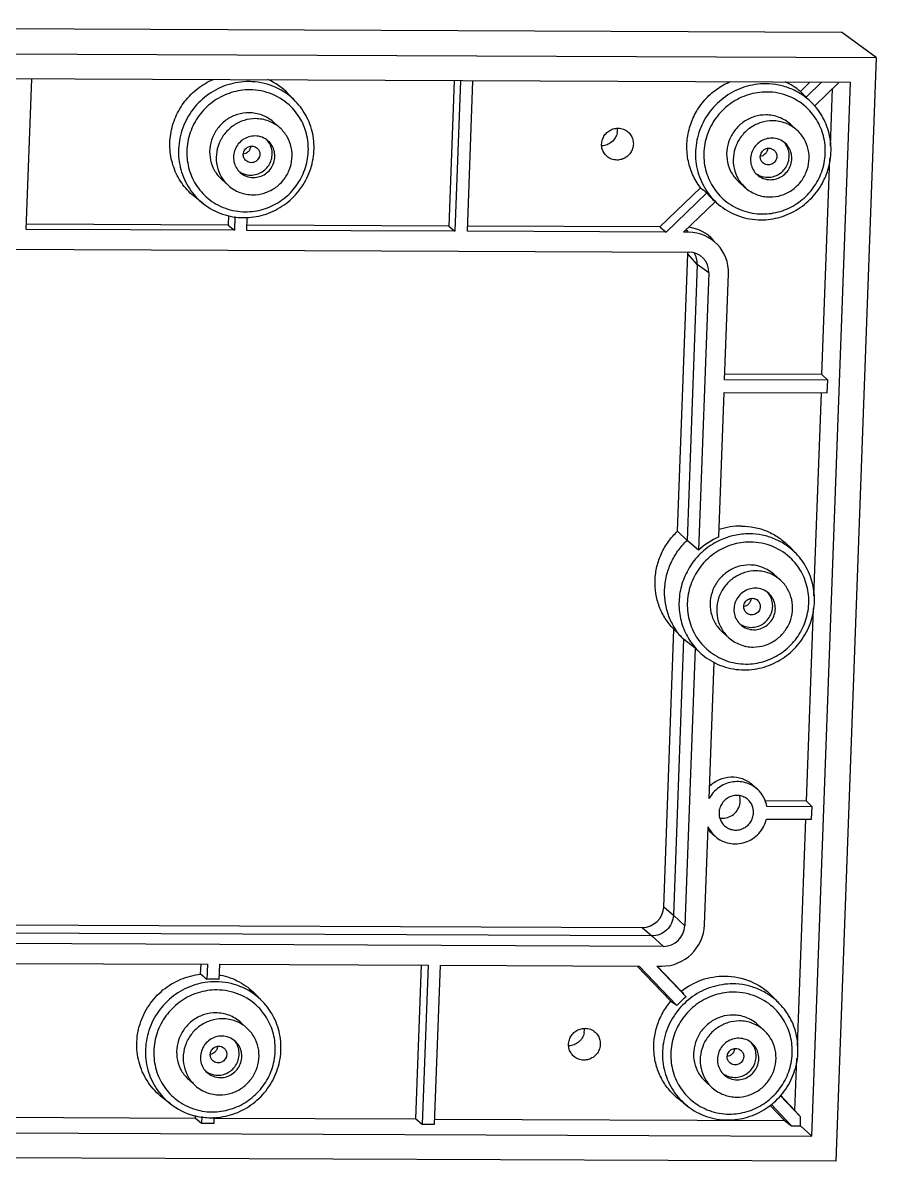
# Model space of a CAD drawing. Header units: inches. Extents: x -698 to -193, y 791 to 1298.
# Drawn here: x -551.4 to -490.6, y 876 to 957 of the extents above; entities that cross this region are included whole.
import ezdxf

# ---------------------------------------------------------------- set-up
doc = ezdxf.new("R2010")
doc.units = ezdxf.units.IN
doc.header["$LTSCALE"] = 0.605
doc.header["$MEASUREMENT"] = 0
doc.layers.get('0').update_dxf_attribs({"linetype": 'CONTINUOUS'})
doc.layers.add('02___PRT_ALL_AXES', color=7, linetype='CONTINUOUS')

msp = doc.modelspace()

# ---------------------------------------------------------------- linework, layer by layer
at = {"color": 7, "linetype": 'Continuous'}
for p, q in [((-649.409, 957.018), (-493.063, 956.359)), ((-490.598, 954.542), (-493.063, 956.359)), ((-647.356, 955.203), (-490.598, 954.542)), ((-490.598, 954.542), (-493.484, 875.983)), ((-492.43, 952.775), (-645.654, 953.422)), ((-551.119, 942.307), (-550.726, 953.021)), ((-520.655, 952.894), (-521.035, 942.55)), ((-520.199, 952.893), (-520.592, 942.179)), ((-519.709, 942.175), (-519.315, 952.889)), ((-495.317, 952.788), (-495.998, 952.13)), ((-494.498, 952.784), (-495.597, 951.724)), ((-495.185, 877.765), (-492.43, 952.775)), ((-494.978, 951.111), (-493.275, 952.754)), ((-493.862, 948.26), (-493.712, 952.332)), ((-531.938, 951.422), (-532.464, 951.965)), ((-494.46, 931.974), (-493.895, 947.366)), ((-503.106, 945.276), (-505.997, 942.487)), ((-502.663, 944.909), (-505.561, 942.115)), ((-538.489, 944.129), (-539.085, 944.594)), ((-504.311, 942.11), (-502.062, 944.279)), ((-536.715, 943.295), (-536.74, 942.617)), ((-536.74, 942.617), (-551.106, 942.677)), ((-536.74, 942.617), (-536.297, 942.245)), ((-536.261, 943.233), (-536.297, 942.245)), ((-535.414, 942.241), (-535.379, 943.178)), ((-521.035, 942.55), (-535.4, 942.611)), ((-521.035, 942.55), (-520.592, 942.179)), ((-505.997, 942.487), (-519.695, 942.545)), ((-505.997, 942.487), (-505.561, 942.115)), ((-536.297, 942.245), (-551.119, 942.307)), ((-520.592, 942.179), (-535.414, 942.241)), ((-505.561, 942.115), (-519.709, 942.175)), ((-503.954, 942.109), (-504.311, 942.11)), ((-503.954, 942.109), (-504.118, 942.287)), ((-636.588, 941.258), (-503.937, 940.699)), ((-504.746, 920.82), (-504.021, 940.562)), ((-503.341, 939.82), (-504.021, 940.562)), ((-503.341, 939.82), (-504.063, 920.175)), ((-502.52, 939.214), (-503.341, 939.82)), ((-502.52, 939.214), (-503.245, 919.472)), ((-501.395, 931.599), (-501.118, 939.139)), ((-494.46, 931.974), (-501.38, 932.003)), ((-494.46, 931.974), (-494.053, 931.568)), ((-494.053, 931.568), (-501.395, 931.599)), ((-494.085, 930.68), (-494.053, 931.568)), ((-501.806, 920.417), (-501.428, 930.711)), ((-501.428, 930.711), (-494.085, 930.68)), ((-495.038, 916.226), (-494.507, 930.682)), ((-504.063, 920.175), (-504.746, 920.82)), ((-503.245, 919.472), (-504.063, 920.175)), ((-496.306, 919.232), (-496.831, 919.775)), ((-495.575, 901.614), (-495.071, 915.331)), ((-505.727, 894.097), (-505.002, 913.839)), ((-504.321, 913.136), (-505.032, 913.869)), ((-504.321, 913.136), (-505.043, 893.492)), ((-503.501, 912.491), (-504.321, 913.136)), ((-503.501, 912.491), (-504.226, 892.749)), ((-503.056, 912.094), (-503.501, 912.491)), ((-502.489, 901.812), (-502.133, 911.508)), ((-495.575, 901.614), (-498.518, 901.627)), ((-495.168, 901.208), (-498.383, 901.222)), ((-495.575, 901.614), (-495.168, 901.208)), ((-495.201, 900.321), (-495.168, 901.208)), ((-498.416, 900.335), (-495.201, 900.321)), ((-496.215, 884.191), (-495.622, 900.323)), ((-502.82, 892.811), (-502.564, 899.78)), ((-505.727, 894.097), (-505.043, 893.492)), ((-639.821, 893.184), (-507.254, 892.625)), ((-505.043, 893.492), (-504.226, 892.749)), ((-506.569, 892.02), (-639.082, 892.579)), ((-507.254, 892.625), (-506.569, 892.02)), ((-505.753, 891.277), (-638.403, 891.836)), ((-506.569, 892.02), (-505.753, 891.277)), ((-553.038, 890.066), (-538.216, 890.004)), ((-538.698, 889.294), (-538.672, 890.005)), ((-538.216, 890.004), (-538.256, 888.929)), ((-537.372, 888.925), (-537.333, 890)), ((-537.333, 890), (-522.511, 889.937)), ((-523.369, 878.993), (-522.967, 889.939)), ((-522.511, 889.937), (-522.926, 878.621)), ((-522.043, 878.618), (-521.627, 889.934)), ((-521.627, 889.934), (-507.479, 889.874)), ((-507.63, 889.875), (-505.233, 887.365)), ((-507.479, 889.874), (-504.788, 887.056)), ((-504.141, 887.681), (-506.23, 889.869)), ((-506.23, 889.869), (-505.873, 889.867)), ((-504.484, 888.086), (-506.187, 889.868)), ((-534.291, 887.353), (-534.817, 887.895)), ((-497.482, 887.197), (-498.008, 887.74)), ((-496.383, 879.604), (-496.248, 883.297)), ((-540.843, 880.06), (-541.438, 880.524)), ((-504.034, 879.904), (-504.629, 880.369)), ((-495.979, 879.135), (-497.439, 880.664)), ((-496.383, 879.604), (-497.419, 880.688)), ((-498.177, 879.978), (-497.132, 878.883)), ((-498.09, 880.043), (-496.626, 878.51)), ((-496.383, 879.604), (-495.979, 879.135)), ((-553.44, 879.12), (-539.074, 879.059)), ((-539.074, 879.059), (-539.068, 879.225)), ((-539.074, 879.059), (-538.632, 878.688)), ((-538.614, 879.163), (-538.632, 878.688)), ((-538.632, 878.688), (-537.748, 878.684)), ((-537.748, 878.684), (-537.733, 879.108)), ((-537.728, 879.054), (-523.369, 878.993)), ((-523.369, 878.993), (-522.926, 878.621)), ((-522.926, 878.621), (-522.043, 878.618)), ((-522.029, 878.988), (-497.132, 878.883)), ((-497.132, 878.883), (-496.626, 878.51)), ((-496.626, 878.51), (-496.002, 878.508)), ((-496.002, 878.508), (-495.979, 879.135)), ((-495.185, 877.765), (-496.002, 878.508)), ((-648.409, 878.411), (-495.185, 877.765)), ((-493.484, 875.983), (-650.241, 876.644))]:
    msp.add_line(p, q, dxfattribs=at)
for centre, radius, start, end in [((-535.293, 948.07), 4.761, 86.99547, 89.75697), ((-535.808, 948.723), 4.658, 44.10147, 65.92745), ((-499.008, 948.554), 4.674, 49.91988, 65.64672), ((-498.422, 948.076), 4.586, 41.38546, 44.10254), ((-510.168, 949.429), 1.151, 348.0223, 3.84805), ((-535.135, 947.587), 1.412, 233.3844, 246.8959), ((-498.326, 947.432), 1.412, 233.3844, 246.8959), ((-499.032, 947.776), 4.627, 218.27955, 225.48256), ((-499.038, 947.77), 4.618, 225.48806, 229.09474), ((-500.216, 916.255), 4.943, 89.83139, 108.57192), ((-499.784, 915.772), 5.066, 113.52346, 133.08794), ((-499.503, 915.397), 1.412, 233.3844, 246.8959), ((-501.506, 901.669), 1.232, 357.95059, 15.80721), ((-501.541, 901.611), 1.213, 260.30249, 269.74779), ((-501.041, 901.01), 2.097, 222.82762, 228.04119), ((-538.203, 884.536), 4.782, 79.10823, 79.79143), ((-537.833, 884.104), 4.843, 89.76363, 95.00475), ((-537.833, 884.147), 4.8, 84.48842, 89.7608), ((-537.646, 884), 4.761, 86.99547, 89.75697), ((-500.937, 883.711), 5.101, 128.90145, 139.02225), ((-512.521, 885.359), 1.151, 348.0223, 3.84805), ((-537.488, 883.517), 1.412, 233.3844, 246.8959), ((-500.679, 883.362), 1.412, 233.3844, 246.8959), ((-537.995, 883.712), 4.631, 232.05707, 254.61878), ((-537.98, 883.758), 4.68, 254.58763, 256.69307), ((-537.961, 883.849), 4.773, 256.72351, 269.74795)]:
    msp.add_arc(centre, radius, start, end, dxfattribs=at)
for centre, major_axis, ratio, start_param, end_param in [((-515.352, 963.156), (37.918, -34.636), 0.105556, 1.121708, 1.133994), ((-515.352, 963.156), (37.918, -34.636), 0.105556, -1.147381, -1.135095), ((-504.403, 939.522), (2.007, 2.231), 0.967384, -0.093969, 0.601451), ((-504.064, 939.151), (2.007, 2.231), 0.967384, 5.424577, 6.995068), ((-505.493, 940.568), (1.003, 1.116), 0.967384, -0.858609, -0.765152), ((-503.992, 939.22), (1.003, 1.116), 0.967384, -0.858609, 0.711883), ((-507.2, 894.104), (1.002, 1.117), 0.967967, -2.430773, -0.860281), ((-505.765, 892.825), (2.003, 2.233), 0.967967, -2.430773, -0.860281), ((-505.699, 892.755), (1.002, 1.117), 0.967967, -2.430773, -0.860281), ((-555.496, 897.06), (39.768, -30.571), 0.087193, 1.190396, 1.202682), ((-517.866, 894.716), (38.381, -26.18), 0.02371, 1.239322, 1.251607), ((-513.353, 899.068), (29.41, -34.833), 0.007107, -1.256064, -1.243779)]:
    msp.add_ellipse(centre, major_axis=major_axis, ratio=ratio, start_param=start_param, end_param=end_param, dxfattribs=at)
for points, knots in [([(-539.084, 944.594), (-539.413, 944.85), (-540.005, 945.456), (-540.618, 946.569), (-540.919, 947.812), (-540.887, 949.1), (-540.526, 950.345), (-539.86, 951.465), (-538.936, 952.384), (-538.184, 952.824), (-537.789, 952.992)], [0, 0, 0, 0, 0.122641, 0.245689, 0.369575, 0.494515, 0.620425, 0.746983, 0.873691, 1, 1, 1, 1]), ([(-535.273, 952.831), (-535.775, 952.833), (-536.538, 952.715), (-537.478, 952.336), (-538.356, 951.815), (-539.291, 950.923), (-539.917, 949.793), (-540.196, 948.814), (-540.322, 947.813), (-540.186, 946.55), (-539.563, 945.172), (-538.878, 944.433), (-538.489, 944.129)], [0, 0, 0, 0, 0.124904, 0.187973, 0.25126, 0.377827, 0.5042, 0.567276, 0.630073, 0.754338, 0.877468, 1, 1, 1, 1]), ([(-535.198, 952.245), (-535.643, 952.247), (-536.543, 952.11), (-537.768, 951.51), (-538.768, 950.572), (-539.447, 949.383), (-539.742, 948.054), (-539.643, 946.928), (-539.361, 946.087), (-538.955, 945.306), (-538.513, 944.801), (-538.177, 944.522)], [0, 0, 0, 0, 0.124912, 0.250902, 0.377479, 0.503891, 0.629466, 0.753829, 0.81575, 0.877429, 1, 1, 1, 1]), ([(-532.252, 951.027), (-532.633, 951.409), (-533.56, 952.029), (-534.654, 952.243), (-535.198, 952.245)], [0, 0, 0, 0, 0.498041, 1, 1, 1, 1]), ([(-531.938, 951.422), (-532.339, 951.836), (-533.31, 952.52), (-534.464, 952.794), (-535.044, 952.825)], [0, 0, 0, 0, 0.498209, 1, 1, 1, 1]), ([(-503.106, 945.276), (-503.331, 945.569), (-503.713, 946.214), (-504.044, 947.291), (-504.119, 948.422), (-503.933, 949.548), (-503.497, 950.61), (-502.835, 951.551), (-501.981, 952.322), (-501.311, 952.698), (-500.961, 952.845)], [0, 0, 0, 0, 0.122656, 0.246025, 0.370271, 0.495448, 0.621363, 0.747703, 0.87406, 1, 1, 1, 1]), ([(-498.464, 952.676), (-498.966, 952.678), (-499.729, 952.56), (-500.669, 952.181), (-501.547, 951.66), (-502.482, 950.768), (-503.108, 949.638), (-503.387, 948.659), (-503.513, 947.658), (-503.377, 946.395), (-502.754, 945.017), (-502.069, 944.277), (-501.68, 943.974)], [0, 0, 0, 0, 0.124904, 0.187973, 0.25126, 0.377827, 0.5042, 0.567276, 0.630073, 0.754338, 0.877468, 1, 1, 1, 1]), ([(-495.129, 951.267), (-495.344, 951.488), (-495.818, 951.889), (-496.637, 952.335), (-497.53, 952.611), (-498.153, 952.674), (-498.464, 952.676)], [0, 0, 0, 0, 0.248864, 0.498084, 0.748445, 1, 1, 1, 1]), ([(-535.629, 943.146), (-535.153, 943.144), (-534.192, 943.284), (-532.873, 943.899), (-531.775, 944.866), (-530.994, 946.102), (-530.597, 947.501), (-530.62, 948.946), (-531.061, 950.308), (-531.613, 951.087), (-531.938, 951.422)], [0, 0, 0, 0, 0.124823, 0.250696, 0.377184, 0.503605, 0.62932, 0.753917, 0.877358, 1, 1, 1, 1]), ([(-498.388, 952.09), (-498.834, 952.092), (-499.734, 951.955), (-500.959, 951.355), (-501.959, 950.417), (-502.638, 949.228), (-502.933, 947.899), (-502.834, 946.773), (-502.552, 945.932), (-502.146, 945.151), (-501.704, 944.646), (-501.368, 944.367)], [0, 0, 0, 0, 0.124912, 0.250902, 0.377479, 0.503891, 0.629466, 0.753829, 0.81575, 0.877429, 1, 1, 1, 1]), ([(-495.443, 950.872), (-495.824, 951.253), (-496.751, 951.874), (-497.845, 952.088), (-498.388, 952.09)], [0, 0, 0, 0, 0.498041, 1, 1, 1, 1]), ([(-535.516, 943.563), (-535.088, 943.562), (-534.221, 943.689), (-533.032, 944.246), (-532.045, 945.123), (-531.348, 946.242), (-531, 947.507), (-531.034, 948.81), (-531.446, 950.034), (-531.954, 950.729), (-532.252, 951.027)], [0, 0, 0, 0, 0.124843, 0.250739, 0.377247, 0.503675, 0.629379, 0.753951, 0.877366, 1, 1, 1, 1]), ([(-498.82, 942.991), (-498.353, 942.989), (-497.411, 943.123), (-496.113, 943.715), (-495.024, 944.648), (-494.235, 945.845), (-493.811, 947.207), (-493.789, 948.624), (-494.171, 949.977), (-494.679, 950.764), (-494.982, 951.107)], [0, 0, 0, 0, 0.124761, 0.250559, 0.376982, 0.503379, 0.629127, 0.753802, 0.877327, 1, 1, 1, 1]), ([(-498.707, 943.408), (-498.279, 943.406), (-497.412, 943.533), (-496.223, 944.091), (-495.236, 944.968), (-494.539, 946.087), (-494.191, 947.352), (-494.225, 948.655), (-494.637, 949.879), (-495.145, 950.574), (-495.443, 950.872)], [0, 0, 0, 0, 0.124843, 0.250739, 0.377247, 0.503675, 0.629379, 0.753951, 0.877366, 1, 1, 1, 1]), ([(-534.834, 948.962), (-534.983, 948.962), (-535.285, 948.917), (-535.697, 948.719), (-536.036, 948.408), (-536.27, 948.013), (-536.378, 947.569), (-536.35, 947.117), (-536.188, 946.697), (-535.999, 946.465), (-535.89, 946.367)], [0, 0, 0, 0, 0.124877, 0.250912, 0.377467, 0.503918, 0.629574, 0.754051, 0.877379, 1, 1, 1, 1]), ([(-533.886, 948.599), (-534.013, 948.714), (-534.314, 948.898), (-534.661, 948.961), (-534.834, 948.962)], [0, 0, 0, 0, 0.498075, 1, 1, 1, 1]), ([(-509.789, 947.525), (-509.872, 947.6), (-510.017, 947.778), (-510.141, 948.1), (-510.163, 948.446), (-510.08, 948.787), (-509.9, 949.089), (-509.641, 949.328), (-509.325, 949.48), (-509.093, 949.514), (-508.979, 949.514)], [0, 0, 0, 0, 0.122621, 0.245949, 0.370426, 0.496082, 0.622533, 0.749088, 0.875123, 1, 1, 1, 1]), ([(-509.042, 949.19), (-509.068, 949.065), (-509.165, 948.82), (-509.418, 948.521), (-509.753, 948.319), (-510.009, 948.264), (-510.136, 948.259)], [0, 0, 0, 0, 0.250101, 0.501235, 0.751611, 1, 1, 1, 1]), ([(-508.252, 949.236), (-508.168, 949.161), (-508.024, 948.983), (-507.899, 948.661), (-507.878, 948.314), (-507.961, 947.974), (-508.14, 947.671), (-508.4, 947.433), (-508.716, 947.281), (-508.948, 947.246), (-509.062, 947.247)], [0, 0, 0, 0, 0.122621, 0.245949, 0.370426, 0.496082, 0.622533, 0.749088, 0.875123, 1, 1, 1, 1]), ([(-508.979, 949.514), (-508.846, 949.513), (-508.581, 949.465), (-508.35, 949.324), (-508.252, 949.236)], [0, 0, 0, 0, 0.501925, 1, 1, 1, 1]), ([(-535.664, 947.654), (-535.66, 947.766), (-535.586, 947.992), (-535.316, 948.219), (-534.969, 948.271), (-534.755, 948.171), (-534.674, 948.098)], [0, 0, 0, 0, 0.251804, 0.504741, 0.754384, 1, 1, 1, 1]), ([(-535.143, 948.239), (-535.146, 948.162), (-535.183, 948.006), (-535.275, 947.876), (-535.331, 947.822)], [0, 0, 0, 0, 0.498175, 1, 1, 1, 1]), ([(-535.13, 946.173), (-534.987, 946.172), (-534.699, 946.214), (-534.302, 946.395), (-533.969, 946.681), (-533.729, 947.047), (-533.6, 947.464), (-533.595, 947.898), (-533.713, 948.311), (-533.869, 948.551), (-533.962, 948.656)], [0, 0, 0, 0, 0.124672, 0.250607, 0.376985, 0.503397, 0.629145, 0.753806, 0.877322, 1, 1, 1, 1]), ([(-534.942, 946.005), (-534.793, 946.004), (-534.491, 946.049), (-534.079, 946.247), (-533.74, 946.558), (-533.506, 946.953), (-533.398, 947.397), (-533.426, 947.849), (-533.588, 948.269), (-533.777, 948.501), (-533.886, 948.599)], [0, 0, 0, 0, 0.124877, 0.250912, 0.377467, 0.503918, 0.629574, 0.754051, 0.877379, 1, 1, 1, 1]), ([(-498.025, 948.806), (-498.174, 948.807), (-498.476, 948.762), (-498.888, 948.563), (-499.227, 948.253), (-499.461, 947.858), (-499.569, 947.414), (-499.541, 946.962), (-499.379, 946.542), (-499.19, 946.31), (-499.081, 946.212)], [0, 0, 0, 0, 0.124877, 0.250912, 0.377467, 0.503918, 0.629574, 0.754051, 0.877379, 1, 1, 1, 1]), ([(-498.321, 946.018), (-498.178, 946.017), (-497.89, 946.059), (-497.493, 946.24), (-497.16, 946.526), (-496.92, 946.892), (-496.791, 947.309), (-496.785, 947.742), (-496.904, 948.156), (-497.06, 948.396), (-497.153, 948.501)], [0, 0, 0, 0, 0.124672, 0.250607, 0.376985, 0.503397, 0.629145, 0.753806, 0.877322, 1, 1, 1, 1]), ([(-498.133, 945.849), (-497.984, 945.849), (-497.682, 945.894), (-497.27, 946.092), (-496.931, 946.403), (-496.697, 946.798), (-496.589, 947.242), (-496.617, 947.694), (-496.779, 948.113), (-496.968, 948.346), (-497.077, 948.444)], [0, 0, 0, 0, 0.124877, 0.250912, 0.377467, 0.503918, 0.629574, 0.754051, 0.877379, 1, 1, 1, 1]), ([(-497.077, 948.444), (-497.204, 948.558), (-497.505, 948.742), (-497.852, 948.806), (-498.025, 948.806)], [0, 0, 0, 0, 0.498075, 1, 1, 1, 1]), ([(-535.477, 947.206), (-535.538, 947.261), (-535.638, 947.401), (-535.668, 947.571), (-535.664, 947.654)], [0, 0, 0, 0, 0.49729, 1, 1, 1, 1]), ([(-535.331, 947.822), (-535.376, 947.778), (-535.479, 947.705), (-535.599, 947.667), (-535.66, 947.657)], [0, 0, 0, 0, 0.501733, 1, 1, 1, 1]), ([(-534.487, 947.649), (-534.491, 947.537), (-534.566, 947.311), (-534.836, 947.084), (-535.182, 947.033), (-535.396, 947.133), (-535.477, 947.206)], [0, 0, 0, 0, 0.251804, 0.504741, 0.754384, 1, 1, 1, 1]), ([(-534.674, 948.098), (-534.613, 948.042), (-534.513, 947.902), (-534.484, 947.733), (-534.487, 947.649)], [0, 0, 0, 0, 0.49729, 1, 1, 1, 1]), ([(-509.062, 947.247), (-509.194, 947.247), (-509.46, 947.296), (-509.691, 947.437), (-509.789, 947.525)], [0, 0, 0, 0, 0.501925, 1, 1, 1, 1]), ([(-498.668, 947.05), (-498.729, 947.106), (-498.829, 947.246), (-498.858, 947.415), (-498.855, 947.499)], [0, 0, 0, 0, 0.49729, 1, 1, 1, 1]), ([(-498.855, 947.499), (-498.851, 947.611), (-498.776, 947.837), (-498.506, 948.064), (-498.16, 948.115), (-497.946, 948.015), (-497.865, 947.942)], [0, 0, 0, 0, 0.251804, 0.504741, 0.754384, 1, 1, 1, 1]), ([(-498.522, 947.666), (-498.567, 947.623), (-498.67, 947.55), (-498.79, 947.512), (-498.851, 947.502)], [0, 0, 0, 0, 0.501733, 1, 1, 1, 1]), ([(-497.678, 947.494), (-497.682, 947.382), (-497.757, 947.156), (-498.027, 946.929), (-498.373, 946.877), (-498.587, 946.977), (-498.668, 947.05)], [0, 0, 0, 0, 0.251804, 0.504741, 0.754384, 1, 1, 1, 1]), ([(-498.334, 948.084), (-498.337, 948.006), (-498.374, 947.851), (-498.466, 947.72), (-498.522, 947.666)], [0, 0, 0, 0, 0.498175, 1, 1, 1, 1]), ([(-497.865, 947.942), (-497.804, 947.887), (-497.704, 947.747), (-497.674, 947.577), (-497.678, 947.494)], [0, 0, 0, 0, 0.49729, 1, 1, 1, 1]), ([(-535.89, 946.367), (-535.763, 946.252), (-535.462, 946.069), (-535.115, 946.005), (-534.942, 946.005)], [0, 0, 0, 0, 0.498075, 1, 1, 1, 1]), ([(-499.081, 946.212), (-498.954, 946.097), (-498.653, 945.913), (-498.306, 945.85), (-498.133, 945.849)], [0, 0, 0, 0, 0.498075, 1, 1, 1, 1]), ([(-538.489, 944.129), (-538.088, 943.816), (-537.171, 943.319), (-536.142, 943.148), (-535.629, 943.146)], [0, 0, 0, 0, 0.498084, 1, 1, 1, 1]), ([(-538.177, 944.522), (-537.81, 944.218), (-536.961, 943.732), (-535.997, 943.565), (-535.516, 943.563)], [0, 0, 0, 0, 0.49806, 1, 1, 1, 1]), ([(-501.368, 944.367), (-501.001, 944.063), (-500.152, 943.577), (-499.188, 943.41), (-498.707, 943.408)], [0, 0, 0, 0, 0.49806, 1, 1, 1, 1]), ([(-501.68, 943.974), (-501.279, 943.661), (-500.361, 943.164), (-499.333, 942.993), (-498.82, 942.991)], [0, 0, 0, 0, 0.498084, 1, 1, 1, 1]), ([(-503.341, 939.82), (-503.336, 939.964), (-503.367, 940.253), (-503.483, 940.521), (-503.559, 940.642)], [0, 0, 0, 0, 0.502113, 1, 1, 1, 1]), ([(-505.032, 913.87), (-505.252, 914.097), (-505.648, 914.6), (-506.075, 915.459), (-506.322, 916.392), (-506.377, 917.361), (-506.241, 918.328), (-505.917, 919.254), (-505.42, 920.103), (-504.984, 920.597), (-504.746, 920.82)], [0, 0, 0, 0, 0.122855, 0.246142, 0.37006, 0.49478, 0.6203, 0.74649, 0.873176, 1, 1, 1, 1]), ([(-499.64, 920.641), (-499.995, 920.642), (-500.709, 920.566), (-501.389, 920.337), (-501.714, 920.187)], [0, 0, 0, 0, 0.498194, 1, 1, 1, 1]), ([(-500.201, 921.198), (-499.887, 921.197), (-499.258, 921.133), (-498.354, 920.854), (-497.528, 920.403), (-497.048, 919.998), (-496.831, 919.774)], [0, 0, 0, 0, 0.251555, 0.501917, 0.751136, 1, 1, 1, 1]), ([(-496.306, 919.232), (-496.52, 919.453), (-496.995, 919.854), (-497.813, 920.3), (-498.707, 920.576), (-499.329, 920.64), (-499.64, 920.641)], [0, 0, 0, 0, 0.248864, 0.498084, 0.748445, 1, 1, 1, 1]), ([(-504.331, 913.146), (-504.554, 913.376), (-504.954, 913.884), (-505.386, 914.752), (-505.637, 915.694), (-505.696, 916.673), (-505.561, 917.65), (-505.238, 918.587), (-504.74, 919.447), (-504.303, 919.948), (-504.063, 920.175)], [0, 0, 0, 0, 0.122853, 0.246146, 0.370064, 0.494782, 0.620297, 0.746482, 0.873167, 1, 1, 1, 1]), ([(-501.714, 920.187), (-502.094, 920.012), (-502.814, 919.563), (-503.693, 918.645), (-504.318, 917.541), (-504.65, 916.322), (-504.664, 915.067), (-504.359, 913.859), (-503.755, 912.779), (-503.177, 912.189), (-502.857, 911.939)], [0, 0, 0, 0, 0.126393, 0.253126, 0.379662, 0.505532, 0.63043, 0.754297, 0.877342, 1, 1, 1, 1]), ([(-499.565, 920.055), (-500.01, 920.057), (-500.911, 919.92), (-502.136, 919.32), (-503.135, 918.382), (-503.814, 917.193), (-504.11, 915.864), (-504.01, 914.738), (-503.729, 913.897), (-503.323, 913.116), (-502.881, 912.611), (-502.545, 912.332)], [0, 0, 0, 0, 0.124912, 0.250902, 0.377479, 0.503891, 0.629466, 0.753829, 0.81575, 0.877429, 1, 1, 1, 1]), ([(-496.619, 918.837), (-497.001, 919.219), (-497.928, 919.839), (-499.021, 920.053), (-499.565, 920.055)], [0, 0, 0, 0, 0.498041, 1, 1, 1, 1]), ([(-499.996, 910.956), (-499.521, 910.954), (-498.56, 911.094), (-497.24, 911.709), (-496.142, 912.675), (-495.362, 913.911), (-494.965, 915.311), (-494.987, 916.756), (-495.429, 918.118), (-495.981, 918.897), (-496.306, 919.232)], [0, 0, 0, 0, 0.124823, 0.250696, 0.377184, 0.503605, 0.62932, 0.753917, 0.877358, 1, 1, 1, 1]), ([(-499.884, 911.373), (-499.455, 911.372), (-498.588, 911.498), (-497.399, 912.056), (-496.413, 912.933), (-495.716, 914.052), (-495.368, 915.317), (-495.401, 916.62), (-495.814, 917.844), (-496.322, 918.539), (-496.619, 918.837)], [0, 0, 0, 0, 0.124843, 0.250739, 0.377247, 0.503675, 0.629379, 0.753951, 0.877366, 1, 1, 1, 1]), ([(-499.201, 916.772), (-499.35, 916.772), (-499.652, 916.727), (-500.065, 916.529), (-500.403, 916.218), (-500.637, 915.823), (-500.746, 915.379), (-500.718, 914.927), (-500.556, 914.507), (-500.367, 914.275), (-500.258, 914.177)], [0, 0, 0, 0, 0.124877, 0.250912, 0.377467, 0.503918, 0.629574, 0.754051, 0.877379, 1, 1, 1, 1]), ([(-498.253, 916.409), (-498.381, 916.524), (-498.682, 916.708), (-499.029, 916.771), (-499.201, 916.772)], [0, 0, 0, 0, 0.498075, 1, 1, 1, 1]), ([(-500.032, 915.464), (-500.028, 915.576), (-499.953, 915.802), (-499.683, 916.029), (-499.336, 916.08), (-499.123, 915.981), (-499.042, 915.907)], [0, 0, 0, 0, 0.251804, 0.504741, 0.754384, 1, 1, 1, 1]), ([(-499.511, 916.049), (-499.514, 915.972), (-499.55, 915.816), (-499.642, 915.686), (-499.699, 915.631)], [0, 0, 0, 0, 0.498175, 1, 1, 1, 1]), ([(-499.497, 913.983), (-499.355, 913.982), (-499.067, 914.024), (-498.669, 914.205), (-498.337, 914.491), (-498.096, 914.857), (-497.968, 915.274), (-497.962, 915.708), (-498.08, 916.121), (-498.237, 916.361), (-498.33, 916.466)], [0, 0, 0, 0, 0.124672, 0.250607, 0.376985, 0.503397, 0.629145, 0.753806, 0.877322, 1, 1, 1, 1]), ([(-499.31, 913.814), (-499.161, 913.814), (-498.859, 913.859), (-498.446, 914.057), (-498.108, 914.368), (-497.874, 914.763), (-497.765, 915.207), (-497.793, 915.659), (-497.955, 916.079), (-498.144, 916.311), (-498.253, 916.409)], [0, 0, 0, 0, 0.124877, 0.250912, 0.377467, 0.503918, 0.629574, 0.754051, 0.877379, 1, 1, 1, 1]), ([(-499.042, 915.907), (-498.98, 915.852), (-498.881, 915.712), (-498.851, 915.542), (-498.854, 915.459)], [0, 0, 0, 0, 0.49729, 1, 1, 1, 1]), ([(-499.844, 915.016), (-499.906, 915.071), (-500.006, 915.211), (-500.035, 915.381), (-500.032, 915.464)], [0, 0, 0, 0, 0.49729, 1, 1, 1, 1]), ([(-499.699, 915.631), (-499.743, 915.588), (-499.846, 915.515), (-499.966, 915.477), (-500.027, 915.467)], [0, 0, 0, 0, 0.501733, 1, 1, 1, 1]), ([(-498.854, 915.459), (-498.858, 915.347), (-498.933, 915.121), (-499.203, 914.894), (-499.55, 914.843), (-499.763, 914.943), (-499.844, 915.016)], [0, 0, 0, 0, 0.251804, 0.504741, 0.754384, 1, 1, 1, 1]), ([(-500.258, 914.177), (-500.13, 914.062), (-499.829, 913.878), (-499.482, 913.815), (-499.31, 913.814)], [0, 0, 0, 0, 0.498075, 1, 1, 1, 1]), ([(-502.857, 911.939), (-502.456, 911.626), (-501.538, 911.129), (-500.509, 910.958), (-499.996, 910.956)], [0, 0, 0, 0, 0.498084, 1, 1, 1, 1]), ([(-502.545, 912.332), (-502.178, 912.028), (-501.328, 911.542), (-500.364, 911.375), (-499.884, 911.373)], [0, 0, 0, 0, 0.49806, 1, 1, 1, 1]), ([(-499.059, 902.461), (-499.181, 902.57), (-499.451, 902.762), (-499.913, 902.947), (-500.407, 903.023), (-501.075, 902.973), (-501.869, 902.628), (-502.327, 902.106), (-502.489, 901.812)], [0, 0, 0, 0, 0.123116, 0.246636, 0.37088, 0.496032, 0.747253, 1, 1, 1, 1]), ([(-502.465, 902.677), (-502.266, 902.875), (-501.791, 903.199), (-500.96, 903.393), (-500.123, 903.269), (-499.638, 902.98), (-499.435, 902.798)], [0, 0, 0, 0, 0.253783, 0.505243, 0.753669, 1, 1, 1, 1]), ([(-499.728, 901.717), (-499.813, 901.794), (-500.008, 901.923), (-500.345, 902.024), (-500.699, 902.024), (-501.041, 901.925), (-501.344, 901.734), (-501.585, 901.467), (-501.743, 901.145), (-501.786, 900.91), (-501.79, 900.793)], [0, 0, 0, 0, 0.122583, 0.245794, 0.370061, 0.495464, 0.621732, 0.74829, 0.874627, 1, 1, 1, 1]), ([(-498.383, 901.222), (-498.423, 901.458), (-498.58, 901.919), (-498.882, 902.302), (-499.059, 902.461)], [0, 0, 0, 0, 0.501698, 1, 1, 1, 1]), ([(-501.547, 900.398), (-501.386, 900.397), (-501.06, 900.461), (-500.644, 900.733), (-500.357, 901.139), (-500.28, 901.464), (-500.275, 901.625)], [0, 0, 0, 0, 0.248373, 0.499224, 0.750526, 1, 1, 1, 1]), ([(-499.336, 900.782), (-499.33, 900.956), (-499.392, 901.31), (-499.6, 901.602), (-499.728, 901.717)], [0, 0, 0, 0, 0.502725, 1, 1, 1, 1]), ([(-502.068, 899.114), (-501.928, 898.988), (-501.611, 898.773), (-501.067, 898.587), (-500.49, 898.549), (-499.918, 898.662), (-499.39, 898.918), (-498.941, 899.299), (-498.601, 899.779), (-498.461, 900.147), (-498.416, 900.335)], [0, 0, 0, 0, 0.122573, 0.245702, 0.369744, 0.494834, 0.620841, 0.74736, 0.873964, 1, 1, 1, 1]), ([(-501.79, 900.793), (-501.797, 900.619), (-501.735, 900.266), (-501.527, 899.973), (-501.399, 899.858)], [0, 0, 0, 0, 0.502725, 1, 1, 1, 1]), ([(-501.399, 899.858), (-501.314, 899.781), (-501.118, 899.652), (-500.782, 899.552), (-500.428, 899.551), (-500.086, 899.65), (-499.782, 899.841), (-499.542, 900.108), (-499.383, 900.43), (-499.341, 900.665), (-499.336, 900.782)], [0, 0, 0, 0, 0.122583, 0.245794, 0.370061, 0.495464, 0.621732, 0.74829, 0.874627, 1, 1, 1, 1]), ([(-505.043, 893.492), (-505.05, 893.298), (-505.142, 892.909), (-505.486, 892.422), (-505.985, 892.096), (-506.376, 892.019), (-506.569, 892.02)], [0, 0, 0, 0, 0.249504, 0.500776, 0.751597, 1, 1, 1, 1]), ([(-541.437, 880.524), (-541.814, 880.818), (-542.481, 881.528), (-543.11, 882.848), (-543.282, 884.063), (-543.201, 885.035), (-542.978, 885.994), (-542.435, 887.119), (-541.593, 888.043), (-540.785, 888.614), (-539.909, 889.059), (-539.184, 889.245), (-538.698, 889.294)], [0, 0, 0, 0, 0.122515, 0.245577, 0.369699, 0.432391, 0.495363, 0.621605, 0.748185, 0.811538, 0.874721, 1, 1, 1, 1]), ([(-537.299, 889.232), (-536.831, 889.142), (-535.919, 888.82), (-535.147, 888.235), (-534.817, 887.895)], [0, 0, 0, 0, 0.501229, 1, 1, 1, 1]), ([(-504.484, 888.086), (-504.045, 888.431), (-503.051, 888.978), (-501.931, 889.166), (-501.378, 889.163)], [0, 0, 0, 0, 0.502325, 1, 1, 1, 1]), ([(-501.378, 889.163), (-500.754, 889.161), (-499.498, 888.91), (-498.44, 888.185), (-498.009, 887.741)], [0, 0, 0, 0, 0.501953, 1, 1, 1, 1]), ([(-537.626, 888.761), (-538.128, 888.764), (-538.891, 888.646), (-539.831, 888.266), (-540.709, 887.746), (-541.644, 886.853), (-542.27, 885.724), (-542.549, 884.745), (-542.675, 883.743), (-542.539, 882.48), (-541.916, 881.103), (-541.231, 880.363), (-540.843, 880.06)], [0, 0, 0, 0, 0.124904, 0.187973, 0.25126, 0.377827, 0.5042, 0.567276, 0.630073, 0.754338, 0.877468, 1, 1, 1, 1]), ([(-537.551, 888.176), (-537.996, 888.178), (-538.896, 888.041), (-540.122, 887.44), (-541.121, 886.502), (-541.8, 885.313), (-542.095, 883.984), (-541.996, 882.858), (-541.714, 882.017), (-541.308, 881.237), (-540.867, 880.731), (-540.53, 880.453)], [0, 0, 0, 0, 0.124912, 0.250902, 0.377479, 0.503891, 0.629466, 0.753829, 0.81575, 0.877429, 1, 1, 1, 1]), ([(-534.605, 886.957), (-534.986, 887.339), (-535.913, 887.959), (-537.007, 888.173), (-537.551, 888.176)], [0, 0, 0, 0, 0.498041, 1, 1, 1, 1]), ([(-534.291, 887.353), (-534.692, 887.766), (-535.663, 888.45), (-536.817, 888.725), (-537.397, 888.755)], [0, 0, 0, 0, 0.498209, 1, 1, 1, 1]), ([(-500.817, 888.606), (-501.319, 888.608), (-502.082, 888.49), (-503.022, 888.111), (-503.9, 887.59), (-504.835, 886.698), (-505.461, 885.568), (-505.74, 884.589), (-505.866, 883.588), (-505.73, 882.325), (-505.107, 880.948), (-504.422, 880.208), (-504.034, 879.905)], [0, 0, 0, 0, 0.124904, 0.187973, 0.25126, 0.377827, 0.5042, 0.567276, 0.630073, 0.754338, 0.877468, 1, 1, 1, 1]), ([(-497.482, 887.197), (-497.697, 887.419), (-498.172, 887.819), (-498.99, 888.265), (-499.883, 888.541), (-500.506, 888.605), (-500.817, 888.606)], [0, 0, 0, 0, 0.248864, 0.498084, 0.748445, 1, 1, 1, 1]), ([(-537.982, 879.077), (-537.506, 879.075), (-536.545, 879.214), (-535.226, 879.829), (-534.128, 880.796), (-533.347, 882.032), (-532.95, 883.432), (-532.973, 884.876), (-533.414, 886.239), (-533.966, 887.017), (-534.291, 887.353)], [0, 0, 0, 0, 0.124823, 0.250696, 0.377184, 0.503605, 0.62932, 0.753917, 0.877358, 1, 1, 1, 1]), ([(-504.629, 880.369), (-504.882, 880.567), (-505.349, 881.016), (-505.896, 881.821), (-506.268, 882.724), (-506.45, 883.689), (-506.435, 884.676), (-506.224, 885.647), (-505.826, 886.562), (-505.447, 887.111), (-505.233, 887.365)], [0, 0, 0, 0, 0.123069, 0.246357, 0.370156, 0.494688, 0.620036, 0.74614, 0.872923, 1, 1, 1, 1]), ([(-500.742, 888.02), (-501.187, 888.022), (-502.087, 887.885), (-503.313, 887.285), (-504.312, 886.347), (-504.991, 885.158), (-505.286, 883.829), (-505.187, 882.703), (-504.905, 881.862), (-504.499, 881.081), (-504.058, 880.576), (-503.721, 880.297)], [0, 0, 0, 0, 0.124912, 0.250902, 0.377479, 0.503891, 0.629466, 0.753829, 0.81575, 0.877429, 1, 1, 1, 1]), ([(-497.796, 886.802), (-498.177, 887.184), (-499.104, 887.804), (-500.198, 888.018), (-500.742, 888.02)], [0, 0, 0, 0, 0.498041, 1, 1, 1, 1]), ([(-537.87, 879.494), (-537.441, 879.492), (-536.574, 879.619), (-535.385, 880.177), (-534.399, 881.053), (-533.701, 882.172), (-533.353, 883.438), (-533.387, 884.74), (-533.799, 885.964), (-534.307, 886.659), (-534.605, 886.957)], [0, 0, 0, 0, 0.124843, 0.250739, 0.377247, 0.503675, 0.629379, 0.753951, 0.877366, 1, 1, 1, 1]), ([(-501.173, 878.921), (-500.697, 878.919), (-499.736, 879.059), (-498.417, 879.674), (-497.319, 880.641), (-496.538, 881.877), (-496.141, 883.276), (-496.164, 884.721), (-496.605, 886.084), (-497.157, 886.862), (-497.482, 887.197)], [0, 0, 0, 0, 0.124823, 0.250696, 0.377184, 0.503605, 0.62932, 0.753917, 0.877358, 1, 1, 1, 1]), ([(-501.061, 879.339), (-500.632, 879.337), (-499.765, 879.464), (-498.576, 880.022), (-497.589, 880.898), (-496.892, 882.017), (-496.544, 883.283), (-496.578, 884.585), (-496.99, 885.809), (-497.498, 886.504), (-497.796, 886.802)], [0, 0, 0, 0, 0.124843, 0.250739, 0.377247, 0.503675, 0.629379, 0.753951, 0.877366, 1, 1, 1, 1]), ([(-512.142, 883.455), (-512.225, 883.53), (-512.37, 883.708), (-512.494, 884.03), (-512.516, 884.377), (-512.433, 884.717), (-512.253, 885.02), (-511.994, 885.258), (-511.678, 885.41), (-511.446, 885.445), (-511.332, 885.444)], [0, 0, 0, 0, 0.122621, 0.245949, 0.370426, 0.496082, 0.622533, 0.749088, 0.875123, 1, 1, 1, 1]), ([(-511.395, 885.12), (-511.421, 884.995), (-511.518, 884.751), (-511.771, 884.452), (-512.106, 884.249), (-512.362, 884.195), (-512.489, 884.189)], [0, 0, 0, 0, 0.250101, 0.501235, 0.751611, 1, 1, 1, 1]), ([(-510.605, 885.166), (-510.522, 885.091), (-510.377, 884.913), (-510.253, 884.592), (-510.231, 884.245), (-510.314, 883.904), (-510.494, 883.602), (-510.753, 883.363), (-511.069, 883.211), (-511.301, 883.177), (-511.415, 883.177)], [0, 0, 0, 0, 0.122621, 0.245949, 0.370426, 0.496082, 0.622533, 0.749088, 0.875123, 1, 1, 1, 1]), ([(-511.332, 885.444), (-511.2, 885.444), (-510.934, 885.395), (-510.703, 885.254), (-510.605, 885.166)], [0, 0, 0, 0, 0.501925, 1, 1, 1, 1]), ([(-537.187, 884.892), (-537.336, 884.893), (-537.638, 884.847), (-538.05, 884.649), (-538.389, 884.338), (-538.623, 883.943), (-538.731, 883.5), (-538.703, 883.047), (-538.541, 882.628), (-538.352, 882.395), (-538.243, 882.297)], [0, 0, 0, 0, 0.124877, 0.250912, 0.377467, 0.503918, 0.629574, 0.754051, 0.877379, 1, 1, 1, 1]), ([(-538.018, 883.584), (-538.014, 883.696), (-537.939, 883.923), (-537.669, 884.149), (-537.322, 884.201), (-537.109, 884.101), (-537.027, 884.028)], [0, 0, 0, 0, 0.251804, 0.504741, 0.754384, 1, 1, 1, 1]), ([(-537.496, 884.169), (-537.499, 884.092), (-537.536, 883.936), (-537.628, 883.806), (-537.684, 883.752)], [0, 0, 0, 0, 0.498175, 1, 1, 1, 1]), ([(-537.483, 882.103), (-537.34, 882.103), (-537.052, 882.144), (-536.655, 882.325), (-536.322, 882.611), (-536.082, 882.977), (-535.953, 883.395), (-535.948, 883.828), (-536.066, 884.241), (-536.222, 884.481), (-536.315, 884.586)], [0, 0, 0, 0, 0.124672, 0.250607, 0.376985, 0.503397, 0.629145, 0.753806, 0.877322, 1, 1, 1, 1]), ([(-537.295, 881.935), (-537.146, 881.934), (-536.844, 881.98), (-536.432, 882.178), (-536.093, 882.489), (-535.859, 882.883), (-535.751, 883.327), (-535.779, 883.78), (-535.941, 884.199), (-536.13, 884.432), (-536.239, 884.53)], [0, 0, 0, 0, 0.124877, 0.250912, 0.377467, 0.503918, 0.629574, 0.754051, 0.877379, 1, 1, 1, 1]), ([(-536.239, 884.53), (-536.366, 884.644), (-536.667, 884.828), (-537.014, 884.891), (-537.187, 884.892)], [0, 0, 0, 0, 0.498075, 1, 1, 1, 1]), ([(-500.378, 884.737), (-500.527, 884.737), (-500.829, 884.692), (-501.241, 884.494), (-501.58, 884.183), (-501.814, 883.788), (-501.922, 883.344), (-501.894, 882.892), (-501.732, 882.472), (-501.543, 882.24), (-501.434, 882.142)], [0, 0, 0, 0, 0.124877, 0.250912, 0.377467, 0.503918, 0.629574, 0.754051, 0.877379, 1, 1, 1, 1]), ([(-500.674, 881.948), (-500.531, 881.948), (-500.243, 881.989), (-499.846, 882.17), (-499.513, 882.456), (-499.273, 882.822), (-499.144, 883.239), (-499.139, 883.673), (-499.257, 884.086), (-499.413, 884.326), (-499.506, 884.431)], [0, 0, 0, 0, 0.124672, 0.250607, 0.376985, 0.503397, 0.629145, 0.753806, 0.877322, 1, 1, 1, 1]), ([(-500.486, 881.78), (-500.337, 881.779), (-500.035, 881.824), (-499.623, 882.022), (-499.284, 882.333), (-499.05, 882.728), (-498.942, 883.172), (-498.97, 883.624), (-499.132, 884.044), (-499.321, 884.276), (-499.43, 884.374)], [0, 0, 0, 0, 0.124877, 0.250912, 0.377467, 0.503918, 0.629574, 0.754051, 0.877379, 1, 1, 1, 1]), ([(-499.43, 884.374), (-499.557, 884.489), (-499.858, 884.673), (-500.205, 884.736), (-500.378, 884.737)], [0, 0, 0, 0, 0.498075, 1, 1, 1, 1]), ([(-537.83, 883.136), (-537.891, 883.191), (-537.991, 883.332), (-538.021, 883.501), (-538.018, 883.584)], [0, 0, 0, 0, 0.49729, 1, 1, 1, 1]), ([(-537.684, 883.752), (-537.729, 883.709), (-537.832, 883.636), (-537.952, 883.597), (-538.013, 883.588)], [0, 0, 0, 0, 0.501733, 1, 1, 1, 1]), ([(-536.84, 883.579), (-536.844, 883.468), (-536.919, 883.241), (-537.189, 883.015), (-537.536, 882.963), (-537.749, 883.063), (-537.83, 883.136)], [0, 0, 0, 0, 0.251804, 0.504741, 0.754384, 1, 1, 1, 1]), ([(-537.027, 884.028), (-536.966, 883.973), (-536.866, 883.832), (-536.837, 883.663), (-536.84, 883.579)], [0, 0, 0, 0, 0.49729, 1, 1, 1, 1]), ([(-511.415, 883.177), (-511.547, 883.178), (-511.813, 883.226), (-512.044, 883.367), (-512.142, 883.455)], [0, 0, 0, 0, 0.501925, 1, 1, 1, 1]), ([(-501.021, 882.981), (-501.082, 883.036), (-501.182, 883.176), (-501.212, 883.346), (-501.209, 883.429)], [0, 0, 0, 0, 0.49729, 1, 1, 1, 1]), ([(-501.209, 883.429), (-501.204, 883.541), (-501.13, 883.768), (-500.86, 883.994), (-500.513, 884.046), (-500.3, 883.946), (-500.218, 883.873)], [0, 0, 0, 0, 0.251804, 0.504741, 0.754384, 1, 1, 1, 1]), ([(-500.875, 883.597), (-500.92, 883.553), (-501.023, 883.48), (-501.143, 883.442), (-501.204, 883.432)], [0, 0, 0, 0, 0.501733, 1, 1, 1, 1]), ([(-500.031, 883.424), (-500.035, 883.312), (-500.11, 883.086), (-500.38, 882.859), (-500.727, 882.808), (-500.94, 882.908), (-501.021, 882.981)], [0, 0, 0, 0, 0.251804, 0.504741, 0.754384, 1, 1, 1, 1]), ([(-500.687, 884.014), (-500.69, 883.937), (-500.727, 883.781), (-500.819, 883.651), (-500.875, 883.597)], [0, 0, 0, 0, 0.498175, 1, 1, 1, 1]), ([(-500.218, 883.873), (-500.157, 883.817), (-500.057, 883.677), (-500.028, 883.508), (-500.031, 883.424)], [0, 0, 0, 0, 0.49729, 1, 1, 1, 1]), ([(-538.243, 882.297), (-538.116, 882.183), (-537.815, 881.999), (-537.468, 881.936), (-537.295, 881.935)], [0, 0, 0, 0, 0.498075, 1, 1, 1, 1]), ([(-501.434, 882.142), (-501.307, 882.028), (-501.006, 881.844), (-500.659, 881.78), (-500.486, 881.78)], [0, 0, 0, 0, 0.498075, 1, 1, 1, 1]), ([(-540.53, 880.453), (-540.164, 880.148), (-539.314, 879.662), (-538.35, 879.496), (-537.87, 879.494)], [0, 0, 0, 0, 0.49806, 1, 1, 1, 1]), ([(-503.721, 880.297), (-503.355, 879.993), (-502.505, 879.507), (-501.541, 879.341), (-501.061, 879.339)], [0, 0, 0, 0, 0.49806, 1, 1, 1, 1]), ([(-504.034, 879.905), (-503.632, 879.591), (-502.715, 879.094), (-501.686, 878.923), (-501.173, 878.921)], [0, 0, 0, 0, 0.498084, 1, 1, 1, 1])]:
    msp.add_open_spline(points, degree=3, knots=knots, dxfattribs=at)
for points in [[(-535.689, 946.288), (-535.514, 946.213), (-535.32, 946.174), (-535.13, 946.173)], [(-498.88, 946.133), (-498.705, 946.058), (-498.511, 946.019), (-498.321, 946.018)], [(-500.057, 914.098), (-499.882, 914.023), (-499.688, 913.984), (-499.497, 913.983)], [(-502.564, 899.78), (-502.445, 899.53), (-502.274, 899.299), (-502.068, 899.114)], [(-538.042, 882.218), (-537.867, 882.144), (-537.673, 882.104), (-537.483, 882.103)], [(-501.233, 882.063), (-501.058, 881.988), (-500.864, 881.949), (-500.674, 881.948)]]:
    msp.add_open_spline(points, degree=3, dxfattribs=at)
at = {"layer": '02___PRT_ALL_AXES', "color": 7, "linetype": 'Continuous'}
for p, q in [((-533.519, 949.95), (-533.05, 949.529)), ((-496.71, 949.795), (-496.241, 949.374)), ((-537.195, 945.859), (-536.726, 945.437)), ((-500.386, 945.703), (-499.917, 945.282)), ((-497.887, 917.76), (-497.418, 917.339)), ((-501.562, 913.669), (-501.093, 913.247)), ((-499.435, 902.798), (-499.06, 902.461)), ((-502.442, 899.451), (-502.067, 899.114)), ((-535.872, 885.881), (-535.403, 885.459)), ((-499.063, 885.725), (-498.594, 885.304)), ((-539.548, 881.789), (-539.079, 881.368)), ((-502.739, 881.634), (-502.27, 881.212))]:
    msp.add_line(p, q, dxfattribs=at)
for points, knots in [([(-535.257, 950.615), (-535.531, 950.616), (-536.085, 950.533), (-536.84, 950.17), (-537.461, 949.6), (-537.89, 948.876), (-538.089, 948.063), (-538.038, 947.233), (-537.741, 946.465), (-537.394, 946.038), (-537.195, 945.859)], [0, 0, 0, 0, 0.124909, 0.250893, 0.37747, 0.503919, 0.629578, 0.754057, 0.87738, 1, 1, 1, 1]), ([(-533.519, 949.95), (-533.753, 950.16), (-534.305, 950.498), (-534.941, 950.614), (-535.257, 950.615)], [0, 0, 0, 0, 0.498031, 1, 1, 1, 1]), ([(-534.788, 950.194), (-535.062, 950.195), (-535.616, 950.112), (-536.371, 949.748), (-536.992, 949.179), (-537.421, 948.454), (-537.62, 947.641), (-537.568, 946.811), (-537.271, 946.042), (-536.925, 945.616), (-536.725, 945.436)], [0, 0, 0, 0, 0.124898, 0.250898, 0.37747, 0.503921, 0.62958, 0.754057, 0.87738, 1, 1, 1, 1]), ([(-533.051, 949.53), (-533.285, 949.739), (-533.837, 950.076), (-534.472, 950.192), (-534.788, 950.194)], [0, 0, 0, 0, 0.498033, 1, 1, 1, 1]), ([(-498.448, 950.46), (-498.722, 950.461), (-499.275, 950.378), (-500.031, 950.015), (-500.652, 949.445), (-501.081, 948.721), (-501.28, 947.908), (-501.229, 947.078), (-500.932, 946.309), (-500.585, 945.883), (-500.386, 945.703)], [0, 0, 0, 0, 0.124909, 0.250893, 0.37747, 0.503919, 0.629578, 0.754057, 0.87738, 1, 1, 1, 1]), ([(-497.979, 950.038), (-498.253, 950.04), (-498.807, 949.957), (-499.562, 949.593), (-500.183, 949.023), (-500.612, 948.299), (-500.811, 947.485), (-500.759, 946.656), (-500.462, 945.887), (-500.116, 945.461), (-499.916, 945.281)], [0, 0, 0, 0, 0.124898, 0.250898, 0.37747, 0.503921, 0.62958, 0.754057, 0.87738, 1, 1, 1, 1]), ([(-496.71, 949.795), (-496.944, 950.005), (-497.496, 950.342), (-498.132, 950.458), (-498.448, 950.46)], [0, 0, 0, 0, 0.498031, 1, 1, 1, 1]), ([(-496.242, 949.374), (-496.476, 949.584), (-497.027, 949.921), (-497.663, 950.037), (-497.979, 950.038)], [0, 0, 0, 0, 0.498033, 1, 1, 1, 1]), ([(-534.987, 944.772), (-534.714, 944.771), (-534.16, 944.854), (-533.404, 945.218), (-532.784, 945.788), (-532.354, 946.512), (-532.156, 947.325), (-532.207, 948.155), (-532.505, 948.924), (-532.851, 949.35), (-533.051, 949.53)], [0, 0, 0, 0, 0.124898, 0.250898, 0.37747, 0.503921, 0.62958, 0.754057, 0.87738, 1, 1, 1, 1]), ([(-498.178, 944.617), (-497.905, 944.616), (-497.351, 944.699), (-496.595, 945.063), (-495.974, 945.632), (-495.545, 946.357), (-495.347, 947.17), (-495.398, 948), (-495.696, 948.769), (-496.042, 949.195), (-496.242, 949.374)], [0, 0, 0, 0, 0.124898, 0.250898, 0.37747, 0.503921, 0.62958, 0.754057, 0.87738, 1, 1, 1, 1]), ([(-536.725, 945.436), (-536.491, 945.227), (-535.939, 944.89), (-535.304, 944.774), (-534.987, 944.772)], [0, 0, 0, 0, 0.498033, 1, 1, 1, 1]), ([(-499.916, 945.281), (-499.682, 945.071), (-499.13, 944.734), (-498.495, 944.619), (-498.178, 944.617)], [0, 0, 0, 0, 0.498033, 1, 1, 1, 1]), ([(-499.625, 918.425), (-499.899, 918.426), (-500.452, 918.343), (-501.208, 917.98), (-501.829, 917.41), (-502.258, 916.686), (-502.456, 915.873), (-502.405, 915.043), (-502.108, 914.274), (-501.762, 913.848), (-501.562, 913.669)], [0, 0, 0, 0, 0.124909, 0.250893, 0.37747, 0.503919, 0.629578, 0.754057, 0.87738, 1, 1, 1, 1]), ([(-497.887, 917.76), (-498.121, 917.97), (-498.672, 918.308), (-499.308, 918.424), (-499.625, 918.425)], [0, 0, 0, 0, 0.498031, 1, 1, 1, 1]), ([(-499.156, 918.004), (-499.43, 918.005), (-499.983, 917.922), (-500.739, 917.558), (-501.36, 916.988), (-501.789, 916.264), (-501.987, 915.451), (-501.936, 914.621), (-501.639, 913.852), (-501.292, 913.426), (-501.092, 913.246)], [0, 0, 0, 0, 0.124898, 0.250898, 0.37747, 0.503921, 0.62958, 0.754057, 0.87738, 1, 1, 1, 1]), ([(-499.355, 912.582), (-499.081, 912.581), (-498.528, 912.664), (-497.772, 913.028), (-497.151, 913.597), (-496.722, 914.322), (-496.524, 915.135), (-496.575, 915.965), (-496.872, 916.734), (-497.219, 917.16), (-497.419, 917.34)], [0, 0, 0, 0, 0.124898, 0.250898, 0.37747, 0.503921, 0.62958, 0.754057, 0.87738, 1, 1, 1, 1]), ([(-497.419, 917.34), (-497.652, 917.549), (-498.204, 917.886), (-498.839, 918.002), (-499.156, 918.004)], [0, 0, 0, 0, 0.498033, 1, 1, 1, 1]), ([(-501.092, 913.246), (-500.859, 913.037), (-500.307, 912.7), (-499.671, 912.584), (-499.355, 912.582)], [0, 0, 0, 0, 0.498033, 1, 1, 1, 1]), ([(-537.611, 886.545), (-537.884, 886.547), (-538.438, 886.464), (-539.193, 886.1), (-539.814, 885.531), (-540.243, 884.807), (-540.442, 883.993), (-540.391, 883.164), (-540.094, 882.395), (-539.748, 881.968), (-539.548, 881.789)], [0, 0, 0, 0, 0.124909, 0.250893, 0.37747, 0.503919, 0.629578, 0.754057, 0.87738, 1, 1, 1, 1]), ([(-535.872, 885.881), (-536.106, 886.09), (-536.658, 886.428), (-537.294, 886.544), (-537.611, 886.545)], [0, 0, 0, 0, 0.498031, 1, 1, 1, 1]), ([(-537.142, 886.124), (-537.415, 886.125), (-537.969, 886.042), (-538.725, 885.679), (-539.345, 885.109), (-539.775, 884.385), (-539.973, 883.571), (-539.922, 882.741), (-539.624, 881.973), (-539.278, 881.546), (-539.078, 881.367)], [0, 0, 0, 0, 0.124898, 0.250898, 0.37747, 0.503921, 0.62958, 0.754057, 0.87738, 1, 1, 1, 1]), ([(-535.404, 885.46), (-535.638, 885.67), (-536.19, 886.007), (-536.825, 886.123), (-537.142, 886.124)], [0, 0, 0, 0, 0.498033, 1, 1, 1, 1]), ([(-500.802, 886.39), (-501.075, 886.391), (-501.629, 886.308), (-502.384, 885.945), (-503.005, 885.375), (-503.434, 884.651), (-503.633, 883.838), (-503.582, 883.008), (-503.285, 882.24), (-502.939, 881.813), (-502.739, 881.634)], [0, 0, 0, 0, 0.124909, 0.250893, 0.37747, 0.503919, 0.629578, 0.754057, 0.87738, 1, 1, 1, 1]), ([(-500.332, 885.969), (-500.606, 885.97), (-501.16, 885.887), (-501.916, 885.523), (-502.536, 884.954), (-502.966, 884.229), (-503.164, 883.416), (-503.112, 882.586), (-502.815, 881.817), (-502.469, 881.391), (-502.269, 881.212)], [0, 0, 0, 0, 0.124898, 0.250898, 0.37747, 0.503921, 0.62958, 0.754057, 0.87738, 1, 1, 1, 1]), ([(-499.063, 885.725), (-499.297, 885.935), (-499.849, 886.273), (-500.485, 886.389), (-500.802, 886.39)], [0, 0, 0, 0, 0.498031, 1, 1, 1, 1]), ([(-498.595, 885.305), (-498.829, 885.514), (-499.381, 885.852), (-500.016, 885.967), (-500.332, 885.969)], [0, 0, 0, 0, 0.498033, 1, 1, 1, 1]), ([(-537.341, 880.703), (-537.067, 880.702), (-536.513, 880.785), (-535.758, 881.148), (-535.137, 881.718), (-534.708, 882.442), (-534.509, 883.256), (-534.561, 884.085), (-534.858, 884.854), (-535.204, 885.281), (-535.404, 885.46)], [0, 0, 0, 0, 0.124898, 0.250898, 0.37747, 0.503921, 0.62958, 0.754057, 0.87738, 1, 1, 1, 1]), ([(-500.532, 880.548), (-500.258, 880.546), (-499.704, 880.629), (-498.948, 880.993), (-498.328, 881.563), (-497.899, 882.287), (-497.7, 883.101), (-497.752, 883.93), (-498.049, 884.699), (-498.395, 885.125), (-498.595, 885.305)], [0, 0, 0, 0, 0.124898, 0.250898, 0.37747, 0.503921, 0.62958, 0.754057, 0.87738, 1, 1, 1, 1]), ([(-539.078, 881.367), (-538.844, 881.157), (-538.292, 880.82), (-537.657, 880.704), (-537.341, 880.703)], [0, 0, 0, 0, 0.498033, 1, 1, 1, 1]), ([(-502.269, 881.212), (-502.035, 881.002), (-501.483, 880.665), (-500.848, 880.549), (-500.532, 880.548)], [0, 0, 0, 0, 0.498033, 1, 1, 1, 1])]:
    msp.add_open_spline(points, degree=3, knots=knots, dxfattribs=at)

doc.saveas('drawing.dxf')
